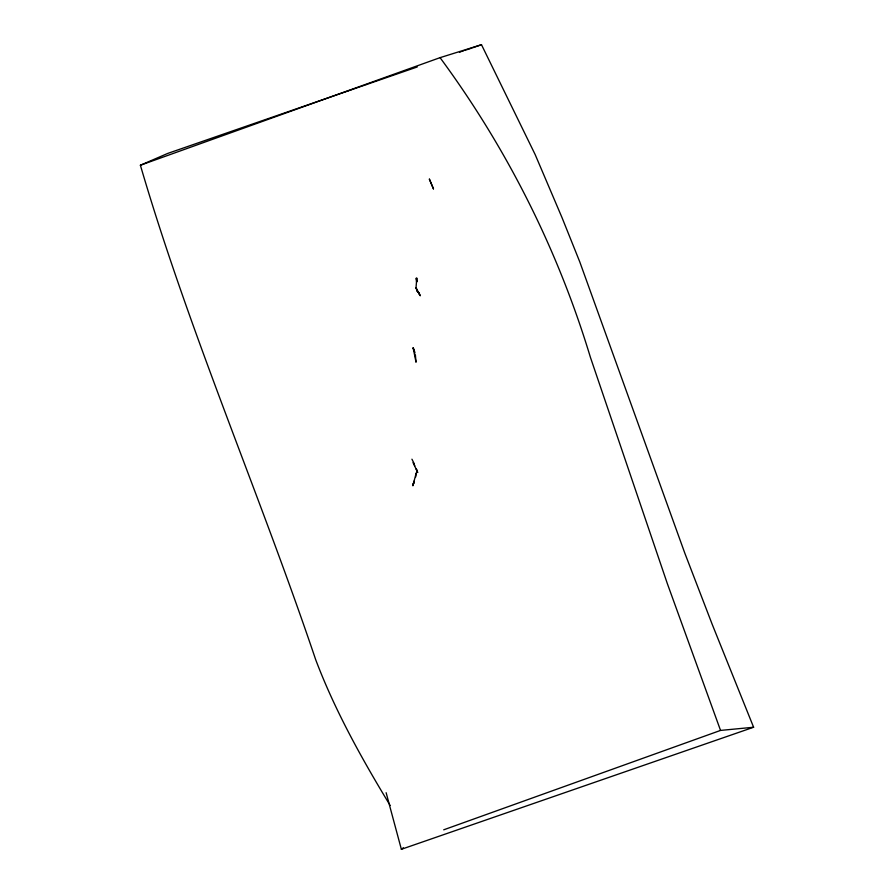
<?xml version="1.0" encoding="UTF-8"?>
<svg xmlns="http://www.w3.org/2000/svg" width="894" height="894" viewBox="0 0 894 894"><rect width="100%" height="100%" fill="white"/><g stroke="black" fill="none" stroke-linecap="round" stroke-linejoin="round"><path stroke-width="1.34" d="M415.721 476.927L416.224 472.926L412.916 485.576L414.358 481.24M386.13 792.699L401.361 849.3L403.384 847.769M389.214 803.885C361.243 757.71 334.825 710.272 315.683 659.671C259.763 493.946 189.584 333.294 140.392 165.245L167.726 153.422L345.687 91.758M140.392 165.245L440.06 57.652L481.486 44.7L535.182 154.617L562.035 217.655L579.804 261.964L684.782 553.073L712.25 624.47L753.608 727.247L401.361 849.3M443.715 829.811L720.542 730.42L753.608 727.247M346.023 91.635L348.358 90.83M348.694 90.719L350.727 90.015M351.074 89.892L353.476 89.054M353.823 88.942L358.013 87.478M359.086 87.109L360.874 86.495M361.589 86.249L363.389 85.623M363.757 85.5L365.948 84.74M366.305 84.606L417.219 66.972M459.46 52.333L460.879 51.841M462.299 51.349L463.36 50.98M464.779 50.489L466.199 49.997M467.26 49.628L469.037 49.014M469.752 48.768L471.529 48.153M472.591 47.784L481.486 44.7M414.369 464.042L411.933 459.192M440.06 57.652C506.82 148.203 557.8 249.515 590.386 357.242L667.349 583.648L720.542 730.42M389.683 804.667L390.153 805.438M418.571 292.584L420.258 295.791L416.023 287.779L416.794 277.989L416.626 281.845L416.168 278.202L416.928 281.744M414.76 465.819L413.173 462.567L417.576 472.445L417.174 470.68M415.039 353.018L413.162 347.967L416.023 362.215L415.375 354.806M414.011 481.363L412.916 485.576L414.011 481.363M419.532 294.137L417.364 291.109L419.532 294.137M433.456 188.869L429.388 179.158L433.456 188.869M417.286 291.142L416.045 287.779L417.219 291.165M414.481 351.308L413.162 347.967L414.481 351.308M417.576 472.445L416.38 469.059L417.464 472.479"/></g></svg>
